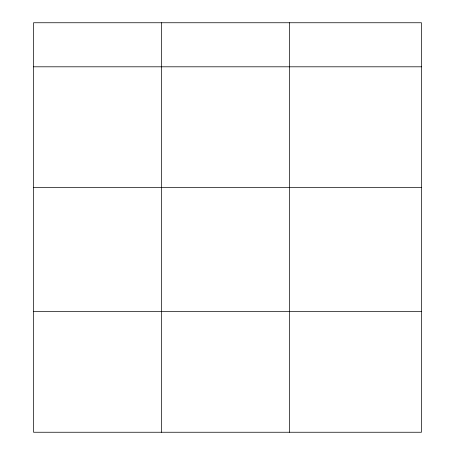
<?xml version="1.0" encoding="UTF-8"?>
<svg xmlns="http://www.w3.org/2000/svg" width="455" height="455" viewBox="0 0 455 455"><rect width="100%" height="100%" fill="white"/><g stroke="black" fill="none" stroke-linecap="round" stroke-linejoin="round"><path stroke-width="0.68" d="M421.444 187.403L421.444 22.75L33.556 22.75L33.556 432.25L421.444 432.25L421.444 187.403L33.556 187.403M33.556 66.805L421.444 66.805M33.556 311.652L421.444 311.652M289.562 22.75L289.562 432.25M161.559 22.75L161.559 432.25"/></g></svg>
